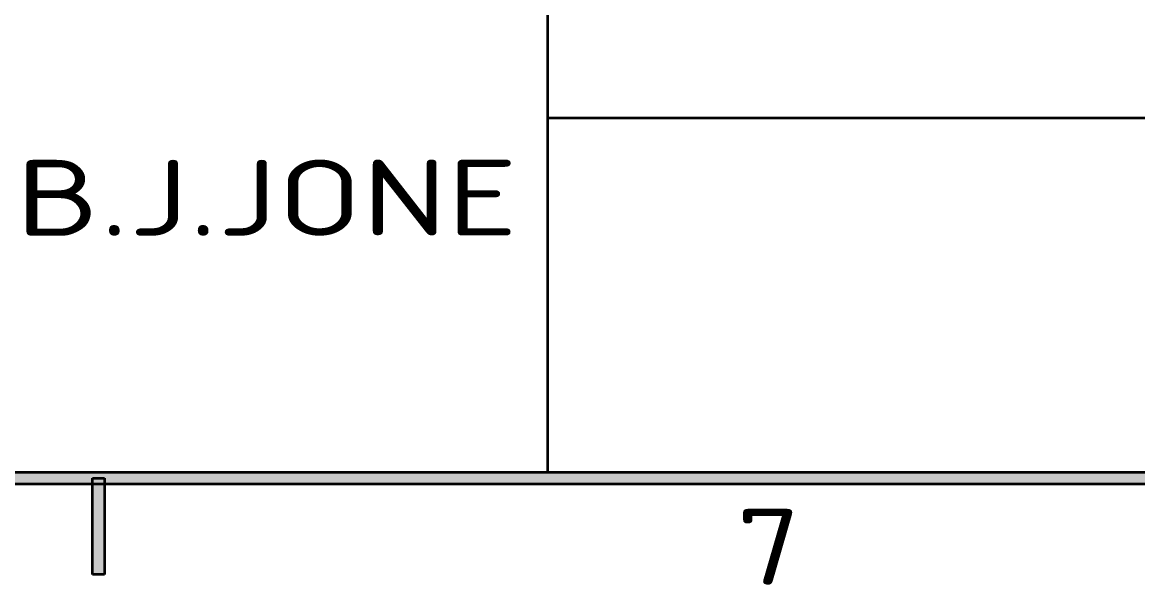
# Model space of a CAD drawing. Extents: x 23 to 417, y 3 to 294.
# Drawn here: x 316.98 to 361.08, y 5.79 to 28.01 of the extents above; entities that cross this region are included whole.
import ezdxf
from ezdxf.enums import TextEntityAlignment as Align

# ---------------------------------------------------------------- set-up
doc = ezdxf.new("R2010")
doc.units = 0
doc.layers.get('0').update_dxf_attribs({"lineweight": 13})
doc.layers.add('3', color=7, linetype='Continuous', lineweight=13)
doc.layers.add('5', color=7, linetype='Continuous', lineweight=13)
doc.styles.get("Standard").update_dxf_attribs({"font": 'isocp.shx'})

# ---------------------------------------------------------------- blocks, each defined once
blk = doc.blocks.new('BLOCK3264')
at = {"layer": '3', "color": 7, "lineweight": 13}
blk.add_text('7', height=3, dxfattribs=at).set_placement((345.223, 5.792), (347.761, 5.792), align=Align.FIT)
blk = doc.blocks.new('BLOCK3304')
at = {"layer": '5', "color": 7, "lineweight": 13}
blk.add_text('B.J.JONE', height=3, dxfattribs=at).set_placement((316.725, 19.582), (336.571, 19.582), align=Align.FIT)
blk = doc.blocks.new('BLOCK3359')
at = {"layer": '3', "color": 7, "lineweight": 5}
blk.add_solid([(29.763, 9.762), (30.237, 10.238), (410.237, 9.762), (409.763, 10.238)], dxfattribs=at)
blk = doc.blocks.new('BLOCK3368')
at = {"layer": '3', "color": 7, "lineweight": 5}
blk.add_solid([(319.763, 6.2), (320.237, 6.2), (319.763, 10), (320.237, 10)], dxfattribs=at)

msp = doc.modelspace()

# ---------------------------------------------------------------- linework, layer by layer
at = {"color": 7, "lineweight": 35}
for p, q in [((337.7625, 10.2375), (337.7625, 50.2375)), ((337.7625, 24.2375), (409.7625, 24.2375))]:
    msp.add_line(p, q, dxfattribs=at)
at = {"layer": '3', "color": 7, "lineweight": 35}
for p, q in [((30.2375, 10.2375), (409.7625, 10.2375)), ((410.2375, 9.7625), (29.7625, 9.7625))]:
    msp.add_line(p, q, dxfattribs=at)
at = {"layer": '3', "color": 7, "lineweight": 35, "ltscale": 0.095}
for p, q in [((319.7625, 6.2), (319.7625, 10)), ((320.2375, 10), (320.2375, 6.2))]:
    msp.add_line(p, q, dxfattribs=at)
at = {"layer": '3', "color": 7, "lineweight": 35, "ltscale": 0.011875}
for p, q in [((319.7625, 10), (320.2375, 10)), ((320.2375, 6.2), (319.7625, 6.2))]:
    msp.add_line(p, q, dxfattribs=at)

# ---------------------------------------------------------------- block references
at = {"layer": '3', "lineweight": 0}
for name in ['BLOCK3359', 'BLOCK3368', 'BLOCK3264']:
    msp.add_blockref(name, (0, 0), dxfattribs=at)
at = {"layer": '5', "lineweight": 0}
msp.add_blockref('BLOCK3304', (0, 0), dxfattribs=at)

doc.saveas('drawing.dxf')
